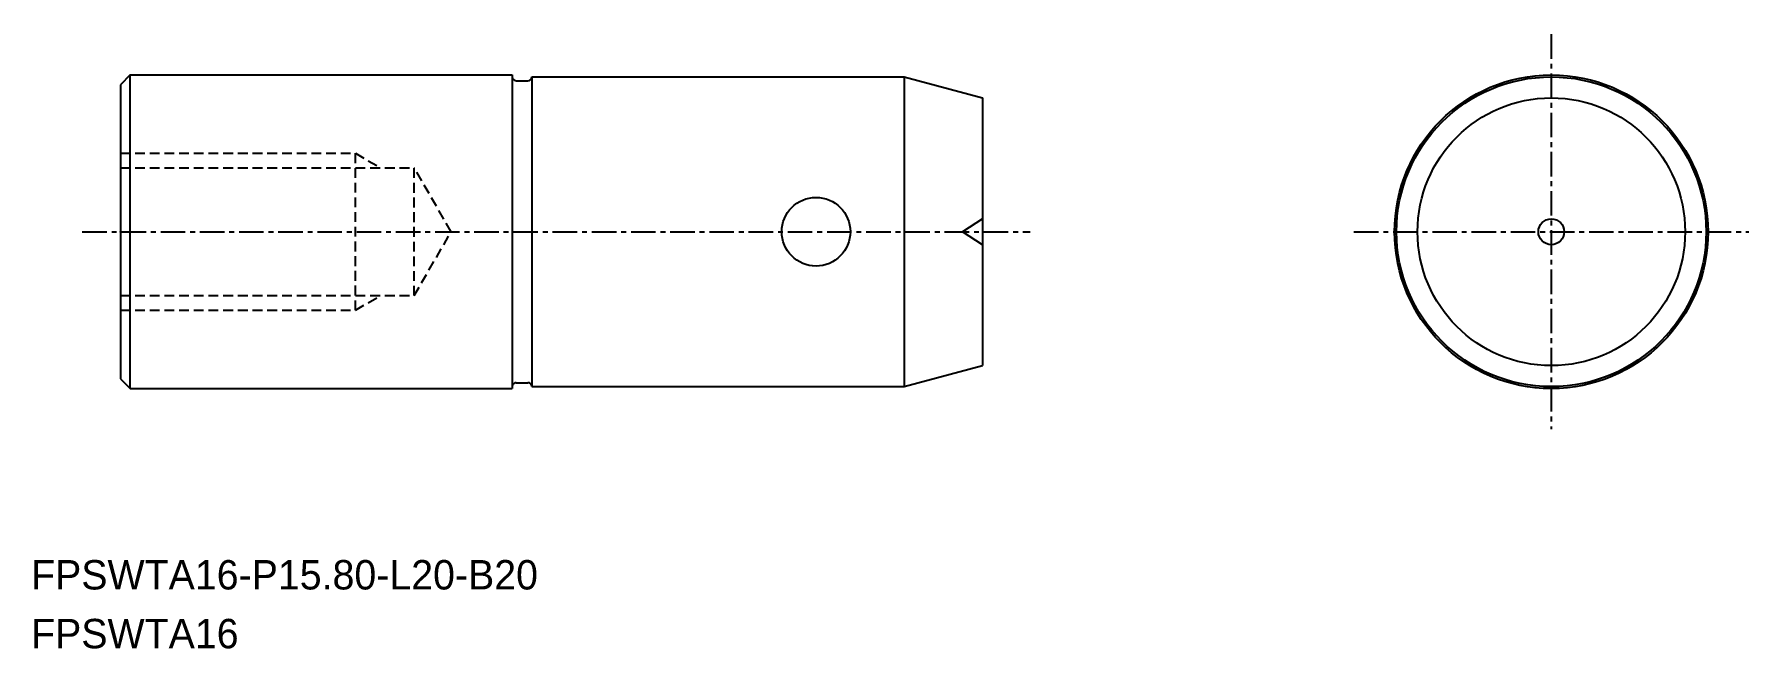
# Model space of a CAD drawing. Extents: x -1726 to -1638.5, y -750 to -718.6.
import ezdxf

# ---------------------------------------------------------------- set-up
doc = ezdxf.new("R2010")
doc.units = 0
doc.linetypes.add('CENTER', pattern=[2, 1.25, -0.25, 0.25, -0.25])
doc.linetypes.add('DASHED', pattern=[0.75, 0.5, -0.25])
doc.layers.get('0').update_dxf_attribs({"linetype": 'CONTINUOUS'})
doc.layers.add('CENTER', color=1, linetype='CENTER')

msp = doc.modelspace()

# ---------------------------------------------------------------- linework, layer by layer
at = {"color": 7, "linetype": 'CONTINUOUS'}
for p, q in [((-1721.097, -720.698), (-1721.597, -721.198)), ((-1721.097, -736.698), (-1721.097, -720.698)), ((-1721.097, -720.698), (-1701.597, -720.698)), ((-1701.597, -720.698), (-1701.597, -736.698)), ((-1700.597, -720.798), (-1700.597, -720.798)), ((-1700.597, -720.798), (-1700.597, -736.598)), ((-1700.597, -720.798), (-1681.597, -720.798)), ((-1681.597, -720.798), (-1677.597, -721.869)), ((-1721.597, -721.198), (-1721.597, -736.198)), ((-1701.397, -720.998), (-1700.797, -720.998)), ((-1677.597, -721.869), (-1677.597, -735.526)), ((-1681.597, -736.598), (-1677.597, -735.526)), ((-1721.597, -736.198), (-1721.097, -736.698)), ((-1701.397, -736.398), (-1700.797, -736.398)), ((-1721.097, -736.698), (-1701.597, -736.698)), ((-1700.597, -736.598), (-1700.597, -736.598)), ((-1700.597, -736.598), (-1681.597, -736.598))]:
    msp.add_line(p, q, dxfattribs=at)
at = {"linetype": 'CONTINUOUS'}
msp.add_line((-1681.597, -720.798), (-1681.597, -736.598), dxfattribs=at)
at = {"color": 3, "linetype": 'DASHED'}
for p, q in [((-1721.597, -724.698), (-1709.597, -724.698)), ((-1709.597, -732.698), (-1709.597, -724.698)), ((-1709.597, -724.698), (-1708.313, -725.439)), ((-1721.597, -725.439), (-1706.597, -725.439)), ((-1704.716, -728.698), (-1706.597, -725.439)), ((-1706.597, -731.956), (-1706.597, -725.439)), ((-1706.597, -731.956), (-1704.716, -728.698)), ((-1721.597, -731.956), (-1706.597, -731.956)), ((-1709.597, -732.698), (-1708.313, -731.956)), ((-1721.597, -732.698), (-1709.597, -732.698))]:
    msp.add_line(p, q, dxfattribs=at)
at = {"color": 3}
for p in [(-1677.597, -728.038), (-1677.597, -729.358)]:
    msp.add_line(p, (-1678.627, -728.698), dxfattribs=at)
at = {"linetype": 'CONTINUOUS'}
for radius in [8, 7.9]:
    msp.add_circle((-1648.578, -728.698), radius, dxfattribs=at)
for centre, radius in [((-1648.578, -728.698), 6.828), ((-1686.097, -728.698), 1.75), ((-1648.578, -728.698), 0.66)]:
    msp.add_circle(centre, radius)
at = {"color": 7, "linetype": 'CONTINUOUS'}
for centre, start, end in [((-1701.397, -720.798), 180, 270), ((-1700.797, -720.798), 270, 360), ((-1701.397, -736.598), 90, 180), ((-1700.797, -736.598), 0, 90)]:
    msp.add_arc(centre, 0.2, start, end, dxfattribs=at)
msp.add_point((-1721.597, -728.698), dxfattribs=at)
at = {"layer": 'CENTER', "color": 1, "linetype": 'CENTER'}
for p, q in [((-1648.578, -718.626), (-1648.578, -738.769)), ((-1723.537, -728.698), (-1675.164, -728.698)), ((-1658.649, -728.698), (-1638.506, -728.698))]:
    msp.add_line(p, q, dxfattribs=at)

# ---------------------------------------------------------------- texts
for s, p in [('FPSWTA16-P15.80-L20-B20', (-1726.152, -746.947)), ('FPSWTA16', (-1726.152, -749.947))]:
    msp.add_text(s, height=1.5).set_placement(p)

doc.saveas('drawing.dxf')
